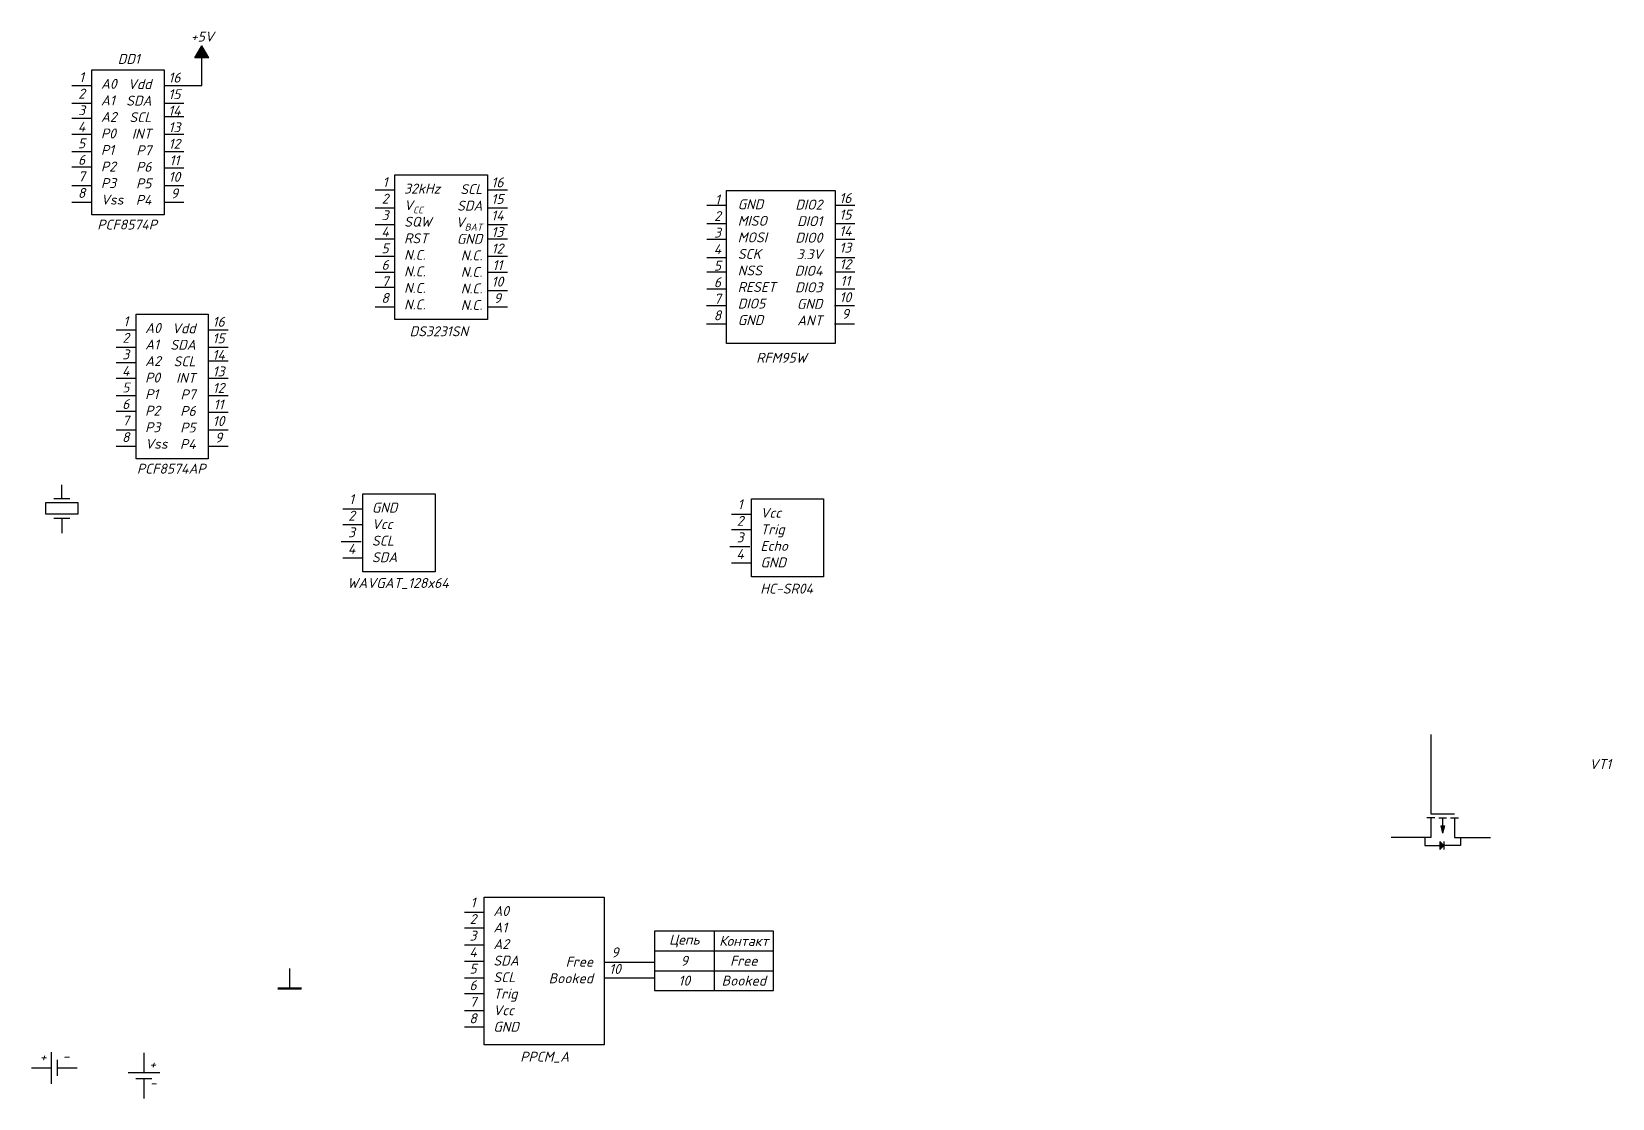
# Model space of a CAD drawing. Header units: millimetres. Extents: x -14244 to 1683, y 492 to 30778.
# Drawn here: x 1285 to 1683.3, y 492.3 to 761 of the extents above; entities that cross this region are included whole.
import ezdxf

# ---------------------------------------------------------------- set-up
doc = ezdxf.new("R2010")
doc.units = ezdxf.units.MM
doc.styles.add('2.5', font='isocpeui.ttf', dxfattribs={"height": 2.5})

# ---------------------------------------------------------------- blocks, each defined once
blk = doc.blocks.new('PPCM_T_A')
for p, q in [((1394.03, 539.2), (1399.03, 539.2)), ((1394.03, 535.27), (1399.03, 535.27)), ((1441.94, 534.48), (1441.94, 519.48)), ((1471.94, 534.48), (1441.94, 534.48)), ((1456.94, 534.48), (1456.94, 519.48)), ((1471.94, 519.48), (1471.94, 534.48)), ((1394.03, 531.01), (1399.03, 531.01)), ((1394.03, 526.9), (1399.03, 526.9)), ((1429.22, 526.59), (1434.22, 526.59)), ((1434.22, 526.59), (1441.94, 526.59)), ((1441.94, 529.48), (1471.94, 529.48)), ((1394.03, 522.67), (1399.03, 522.67)), ((1429.22, 522.66), (1434.22, 522.66)), ((1434.22, 522.66), (1441.94, 522.66)), ((1441.94, 524.48), (1471.94, 524.48)), ((1394.03, 518.74), (1399.03, 518.74)), ((1441.94, 519.48), (1471.94, 519.48)), ((1394.03, 514.48), (1399.03, 514.48)), ((1394.03, 510.37), (1399.03, 510.37))]:
    blk.add_line(p, q)
blk.add_lwpolyline([(1399.03, 543), (1429.22, 543), (1429.22, 505.8), (1399.03, 505.8)], close=True)
at = {"color": 0, "linetype": 'ByBlock', "ltscale": 100, "char_height": 2.5, "style": '2.5'}
for s, insert, width, attachment_point in [('1\\P2\\P3\\P4\\P5\\P6\\P7\\P8', (1396.21, 542.9), 5, 2), ('A0\\PA1\\PA2\\PSDA\\PSCL\\PTrig\\PVcc\\PGND', (1401.33, 540.77), 52.5465, 1), ('9\\P10', (1431.98, 530.34), 5, 2), ('Цепь', (1449.44, 531.98), 15, 5), ('Контакт', (1464.44, 531.98), 15, 5), ('\\pxqr;\\P\\PFree\\PBooked', (1374.06, 536.33), 52.4044, 1), ('9', (1449.44, 526.98), 15, 5), ('Free', (1464.44, 526.98), 15, 5), ('10', (1449.44, 521.98), 15, 5), ('Booked', (1464.44, 521.98), 15, 5), ('PPCM_A', (1414.26, 502.7), 42.1571, 5)]:
    blk.add_mtext(s, dxfattribs=dict(at, insert=insert, width=width, attachment_point=attachment_point))
blk = doc.blocks.new('DS3231SN')
for p, q in [((1371.54, 721.2), (1376.54, 721.2)), ((1399.86, 721.2), (1404.86, 721.2)), ((1371.54, 716.62), (1376.54, 716.62)), ((1399.86, 716.62), (1404.86, 716.62)), ((1371.54, 712.48), (1376.54, 712.48)), ((1399.86, 712.48), (1404.86, 712.48)), ((1371.54, 708.85), (1376.54, 708.85)), ((1399.86, 708.85), (1404.86, 708.85)), ((1371.54, 704.45), (1376.54, 704.45)), ((1399.86, 704.45), (1404.86, 704.45)), ((1371.54, 700.42), (1376.54, 700.42)), ((1399.86, 700.42), (1404.86, 700.42)), ((1371.54, 696.67), (1376.54, 696.67)), ((1399.86, 695.84), (1404.86, 695.84)), ((1371.54, 691.7), (1376.54, 691.7)), ((1399.86, 691.7), (1404.86, 691.7))]:
    blk.add_line(p, q)
blk.add_lwpolyline([(1376.54, 724.97), (1399.86, 724.97), (1399.86, 688.51), (1376.54, 688.51)], close=True)
at = {"color": 0, "linetype": 'ByBlock', "ltscale": 100, "char_height": 2.5, "style": '2.5'}
for s, insert, width, attachment_point in [('1\\P2\\P3\\P4\\P5\\P6\\P7\\P8', (1374.06, 724.37), 5, 2), ('\\A1;\\pxr1.27477;32kHz\\PV{\\H0.7x;\\S^ CC;}\\PSQW\\PRST\\PN.C.\\PN.C.\\PN.C.\\PN.C.', (1378.84, 722.74), 52.5465, 1), ('\\A1;\\pxr1.27477;SCL\\PSDA\\PV{\\H0.7x;\\S^ BAT;}\\PGND\\PN.C.\\PN.C.\\PN.C.\\PN.C.', (1401.74, 722.6), 52.5465, 3), ('16\\P15\\P14\\P13\\P12\\P11\\P10\\P9', (1402.36, 724.31), 5, 2), ('DS3231SN', (1387.59, 685.55), 42.1571, 5)]:
    blk.add_mtext(s, dxfattribs=dict(at, insert=insert, width=width, attachment_point=attachment_point))
blk = doc.blocks.new('Гальванический элемент')
for p, q in [((1290, 496), (1290, 504)), ((1291.5, 498), (1291.5, 502)), ((1285, 500), (1290, 500)), ((1291.5, 500), (1296.5, 500))]:
    blk.add_line(p, q)
blk = doc.blocks.new('Земля')
blk.add_line((1350, 525), (1350, 520))
at = {"lineweight": 50}
blk.add_line((1347, 520), (1353, 520), dxfattribs=at)
blk = doc.blocks.new('Питание')
h = blk.add_hatch(color=256)
h.dxf.hatch_style = 1
h.paths.add_polyline_path([(973.03, 911.75), (970, 910), (973.03, 910)])
h.paths.add_polyline_path([(973.03, 910), (970, 910), (973.03, 908.25)])
for p, q in [((973.03, 911.75), (970, 910)), ((980, 910), (970, 910)), ((973.03, 908.25), (970, 910)), ((973.03, 911.75), (973.03, 908.25))]:
    blk.add_line(p, q)
blk = doc.blocks.new('PCF8574P')
for p, q in [((1295.17, 747.43), (1300.17, 747.43)), ((1318.38, 747.43), (1323.38, 747.43)), ((1295.17, 743.03), (1300.17, 743.03)), ((1318.38, 743.03), (1323.38, 743.03)), ((1295.17, 739.19), (1300.17, 739.19)), ((1318.38, 739.63), (1323.38, 739.63)), ((1295.17, 735.24), (1300.17, 735.24)), ((1318.38, 735.24), (1323.38, 735.24)), ((1295.17, 730.84), (1300.17, 730.84)), ((1318.38, 730.84), (1323.38, 730.84)), ((1295.17, 726.94), (1300.17, 726.94)), ((1318.38, 726.69), (1323.38, 726.69)), ((1295.17, 722.23), (1300.17, 722.23)), ((1318.38, 722.23), (1323.38, 722.23)), ((1295.17, 718.1), (1300.17, 718.1)), ((1318.38, 718.1), (1323.38, 718.1))]:
    blk.add_line(p, q)
blk.add_lwpolyline([(1300.17, 751.37), (1318.38, 751.37), (1318.38, 714.91), (1300.17, 714.91)], close=True)
at = {"color": 0, "linetype": 'ByBlock', "ltscale": 100, "char_height": 2.5, "style": '2.5'}
for s, insert, width, attachment_point in [('1\\P2\\P3\\P4\\P5\\P6\\P7\\P8', (1297.59, 750.82), 5, 2), ('\\pxr1.27477;A0\\PA1\\PA2\\PP0\\PP1\\PP2\\PP3\\PVss', (1302.47, 749.13), 52.5465, 1), ('\\pxr1.27477;Vdd\\PSDA\\PSCL\\PINT\\PP7\\PP6\\PP5\\PP4', (1318.38, 749.06), 52.5465, 3), ('16\\P15\\P14\\P13\\P12\\P11\\P10\\P9', (1320.98, 750.7), 5, 2), ('PCF8574P', (1309.06, 712.43), 42.1571, 5)]:
    blk.add_mtext(s, dxfattribs=dict(at, insert=insert, width=width, attachment_point=attachment_point))

msp = doc.modelspace()

# ---------------------------------------------------------------- hatches: boundary and pattern name
h = msp.add_hatch(color=256)
h.dxf.hatch_style = 1
h.paths.add_polyline_path([(1641, 561), (1640, 561), (1640.5, 559.13)])
h = msp.add_hatch(color=256)
h.dxf.hatch_style = 1
h.paths.add_polyline_path([(1639.81, 557), (1639.81, 555), (1640.81, 556)])

# ---------------------------------------------------------------- linework, layer by layer
for p, q in [((1318.38, 747.43), (1327.86, 747.43)), ((1460.13, 717.22), (1455.13, 717.22)), ((1492.42, 717.22), (1487.42, 717.22)), ((1455.13, 712.7), (1460.13, 712.7)), ((1487.42, 712.7), (1492.42, 712.7)), ((1460.13, 708.7), (1455.13, 708.7)), ((1492.42, 708.7), (1487.42, 708.7)), ((1455.13, 704.17), (1460.13, 704.17)), ((1487.42, 704.17), (1492.42, 704.17)), ((1455.13, 700.5), (1460.13, 700.5)), ((1487.42, 700.5), (1492.42, 700.5)), ((1455.13, 696.22), (1460.13, 696.22)), ((1487.42, 696.22), (1492.42, 696.22)), ((1460.03, 691.96), (1455.03, 691.96)), ((1492.32, 691.96), (1487.32, 691.96)), ((1306.3, 685.92), (1311.3, 685.92)), ((1329.51, 685.92), (1334.51, 685.92)), ((1455.03, 687.43), (1460.03, 687.43)), ((1487.32, 687.43), (1492.32, 687.43)), ((1306.3, 681.52), (1311.3, 681.52)), ((1329.51, 681.52), (1334.51, 681.52)), ((1306.3, 677.68), (1311.3, 677.68)), ((1329.51, 678.13), (1334.51, 678.13)), ((1306.3, 673.74), (1311.3, 673.74)), ((1329.51, 673.74), (1334.51, 673.74)), ((1306.3, 669.34), (1311.3, 669.34)), ((1329.51, 669.34), (1334.51, 669.34)), ((1306.3, 665.44), (1311.3, 665.44)), ((1329.51, 665.18), (1334.51, 665.18)), ((1306.3, 660.73), (1311.3, 660.73)), ((1329.51, 660.73), (1334.51, 660.73)), ((1306.3, 656.59), (1311.3, 656.59)), ((1329.51, 656.59), (1334.51, 656.59)), ((1292.61, 643.45), (1292.61, 646.85)), ((1288.61, 639.45), (1288.61, 642.45)), ((1288.61, 642.45), (1296.61, 642.45)), ((1290.61, 643.45), (1294.61, 643.45)), ((1296.61, 642.45), (1296.61, 639.45)), ((1296.61, 639.45), (1288.61, 639.45)), ((1290.61, 638.45), (1294.61, 638.45)), ((1292.61, 638.45), (1292.61, 634.66)), ((1363.43, 640.81), (1368.43, 640.81)), ((1461.33, 639.51), (1466.33, 639.51)), ((1363.43, 636.88), (1368.43, 636.88)), ((1461.33, 635.58), (1466.33, 635.58)), ((1363.02, 632.62), (1368.02, 632.62)), ((1460.93, 631.32), (1465.93, 631.32)), ((1363.43, 628.51), (1368.43, 628.51)), ((1461.33, 627.2), (1466.33, 627.2)), ((1637.5, 584), (1637.5, 564)), ((1638.5, 563), (1636.5, 563)), ((1637.5, 564), (1643.5, 564)), ((1637.5, 563), (1637.5, 558)), ((1639.5, 563), (1641.5, 563)), ((1640.5, 563), (1640.5, 561)), ((1642.5, 563), (1644.5, 563)), ((1643.5, 563), (1643.5, 558)), ((1637.5, 558), (1627.5, 558)), ((1636, 558), (1636, 556)), ((1640, 561), (1641, 561)), ((1640, 561), (1640.5, 559.13)), ((1641, 561), (1640.5, 559.13)), ((1643.5, 558), (1652.58, 558)), ((1645, 558), (1645, 556)), ((1636, 556), (1639.81, 556)), ((1639.81, 557), (1639.81, 555)), ((1639.81, 557), (1640.81, 556)), ((1639.81, 555), (1640.81, 556)), ((1640.81, 557), (1640.81, 555)), ((1645, 556), (1640.81, 556))]:
    msp.add_line(p, q)
for points in [[(1460.03, 721.02), (1487.42, 721.02), (1487.42, 682.46), (1460.03, 682.46)], [(1311.3, 689.86), (1329.51, 689.86), (1329.51, 653.41), (1311.3, 653.41)], [(1368.43, 644.61), (1386.64, 644.61), (1386.64, 624.99), (1368.43, 624.99)], [(1466.33, 643.31), (1484.54, 643.31), (1484.54, 623.69), (1466.33, 623.69)]]:
    msp.add_lwpolyline(points, close=True)

# ---------------------------------------------------------------- block references
at = {"rotation": 270}
for name, p in [('Питание', (417.86, 1727.43)), ('Гальванический элемент', (813.29, 1788.82))]:
    msp.add_blockref(name, p, dxfattribs=at)
for name in ['PCF8574P', 'DS3231SN', 'PPCM_T_A', 'Земля', 'Гальванический элемент']:
    msp.add_blockref(name, (0, 0))

# ---------------------------------------------------------------- texts
at = {"color": 0, "linetype": 'ByBlock', "ltscale": 100, "char_height": 2.5, "style": '2.5'}
for s, insert, width, attachment_point in [('+5V', (1328.02, 761.03), 5, 2), ('DD1', (1309.48, 755.41), 5, 2), ('1\\P2\\P3\\P4\\P5\\P6\\P7\\P8', (1457.79, 719.99), 5, 2), ('\\pxr1.27477;GND\\PMISO\\PMOSI\\PSCK\\PNSS\\PRESET\\PDIO5\\PGND', (1462.9, 718.79), 52.5465, 1), ('\\pxr1.27477;DIO2\\PDIO1\\PDIO0\\P3.3V\\PDIO4\\PDIO3\\PGND\\PANT', (1487.42, 718.71), 52.5465, 3), ('16\\P15\\P14\\P13\\P12\\P11\\P10\\P9', (1490.02, 720.36), 5, 2), ('1\\P2\\P3\\P4\\P5\\P6\\P7\\P8', (1308.72, 689.31), 5, 2), ('16\\P15\\P14\\P13\\P12\\P11\\P10\\P9', (1332.11, 689.2), 5, 2), ('\\pxr1.27477;A0\\PA1\\PA2\\PP0\\PP1\\PP2\\PP3\\PVss', (1313.6, 687.63), 52.5465, 1), ('\\pxr1.27477;Vdd\\PSDA\\PSCL\\PINT\\PP7\\PP6\\PP5\\PP4', (1329.51, 687.56), 52.5465, 3), ('RFM95W', (1473.93, 678.87), 42.1571, 5), ('PCF8574AP', (1320.18, 650.93), 42.1571, 5), ('1\\P2\\P3\\P4', (1365.61, 644.51), 5, 2), ('\\pxr1.27477;GND\\PVcc\\PSCL\\PSDA', (1370.73, 642.38), 52.5465, 1), ('1\\P2\\P3\\P4', (1463.51, 643.21), 5, 2), ('\\pxr1.27477;Vcc\\PTrig\\PEcho\\PGND', (1468.63, 641.07), 52.5465, 1), ('WAVGAT_128x64', (1377.31, 622.03), 42.1571, 5), ('HC-SR04', (1475.22, 620.72), 42.1571, 5), ('VT1', (1680.21, 577.77), 5, 2), ('+', (1287.89, 504.04), 5, 2), ('-', (1293.66, 504.2), 5, 2), ('+', (1315.49, 502.22), 5, 2), ('-', (1315.61, 497.46), 5, 2)]:
    msp.add_mtext(s, dxfattribs=dict(at, insert=insert, width=width, attachment_point=attachment_point))

doc.saveas('drawing.dxf')
